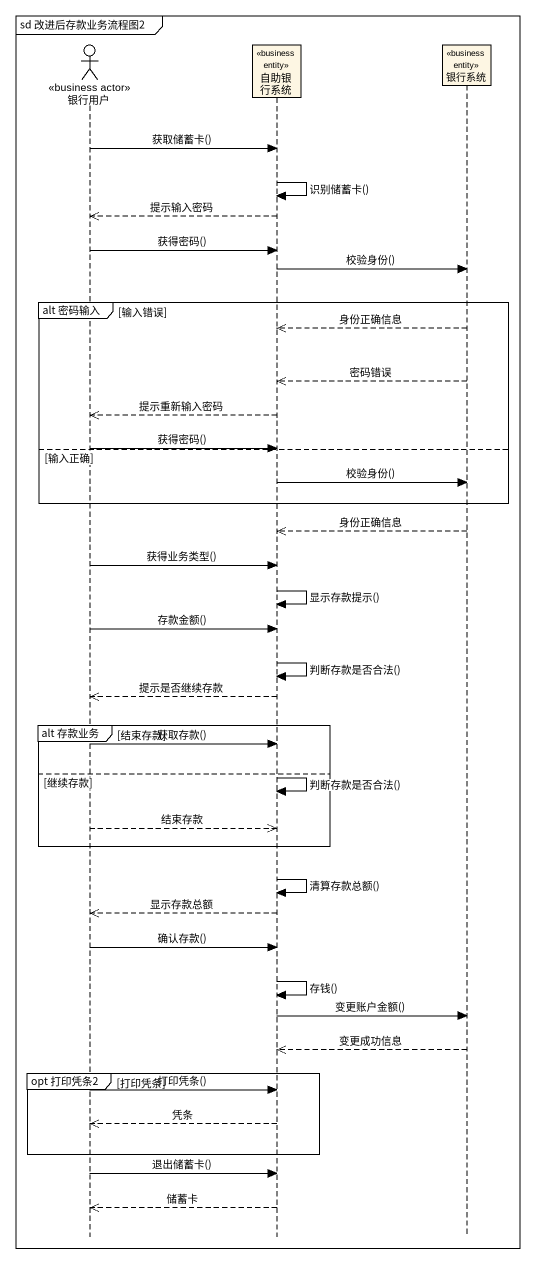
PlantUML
@startuml
mainframe sd 改进后存款业务流程图2
hide footbox
actor 银行用户 <<business actor>>
participant 自助银行系统 <<business entity>>
participant 银行系统 <<business entity>>

银行用户 -> 自助银行系统 : 获取储蓄卡()
自助银行系统 -> 自助银行系统 : 识别储蓄卡()
自助银行系统 -->> 银行用户 : 提示输入密码
银行用户 -> 自助银行系统 : 获得密码()
自助银行系统 -> 银行系统 : 校验身份()
group alt 密码输入 [输入错误]
  银行系统 -->> 自助银行系统 : 身份正确信息
  银行系统 -->> 自助银行系统 : 密码错误
  自助银行系统 -->> 银行用户 : 提示重新输入密码
  银行用户 -> 自助银行系统 : 获得密码()
else 输入正确
  自助银行系统 -> 银行系统 : 校验身份()
end
银行系统 -->> 自助银行系统 : 身份正确信息
银行用户 -> 自助银行系统 : 获得业务类型()
自助银行系统 -> 自助银行系统 : 显示存款提示()
银行用户 -> 自助银行系统 : 存款金额()
自助银行系统 -> 自助银行系统 : 判断存款是否合法()
自助银行系统 -->> 银行用户 : 提示是否继续存款
group alt 存款业务 [结束存款]
  银行用户 -> 自助银行系统 : 获取存款()
else 继续存款
  自助银行系统 -> 自助银行系统 : 判断存款是否合法()
  银行用户 -->> 自助银行系统 : 结束存款
end
自助银行系统 -> 自助银行系统 : 清算存款总额()
自助银行系统 -->> 银行用户 : 显示存款总额
银行用户 -> 自助银行系统 : 确认存款()
自助银行系统 -> 自助银行系统 : 存钱()
自助银行系统 -> 银行系统 : 变更账户金额()
银行系统 -->> 自助银行系统 : 变更成功信息
group opt 打印凭条2 [打印凭条]
  银行用户 -> 自助银行系统 : 打印凭条()
  自助银行系统 -->> 银行用户 : 凭条
end
银行用户 -> 自助银行系统 : 退出储蓄卡()
自助银行系统 -->> 银行用户 : 储蓄卡
@enduml
